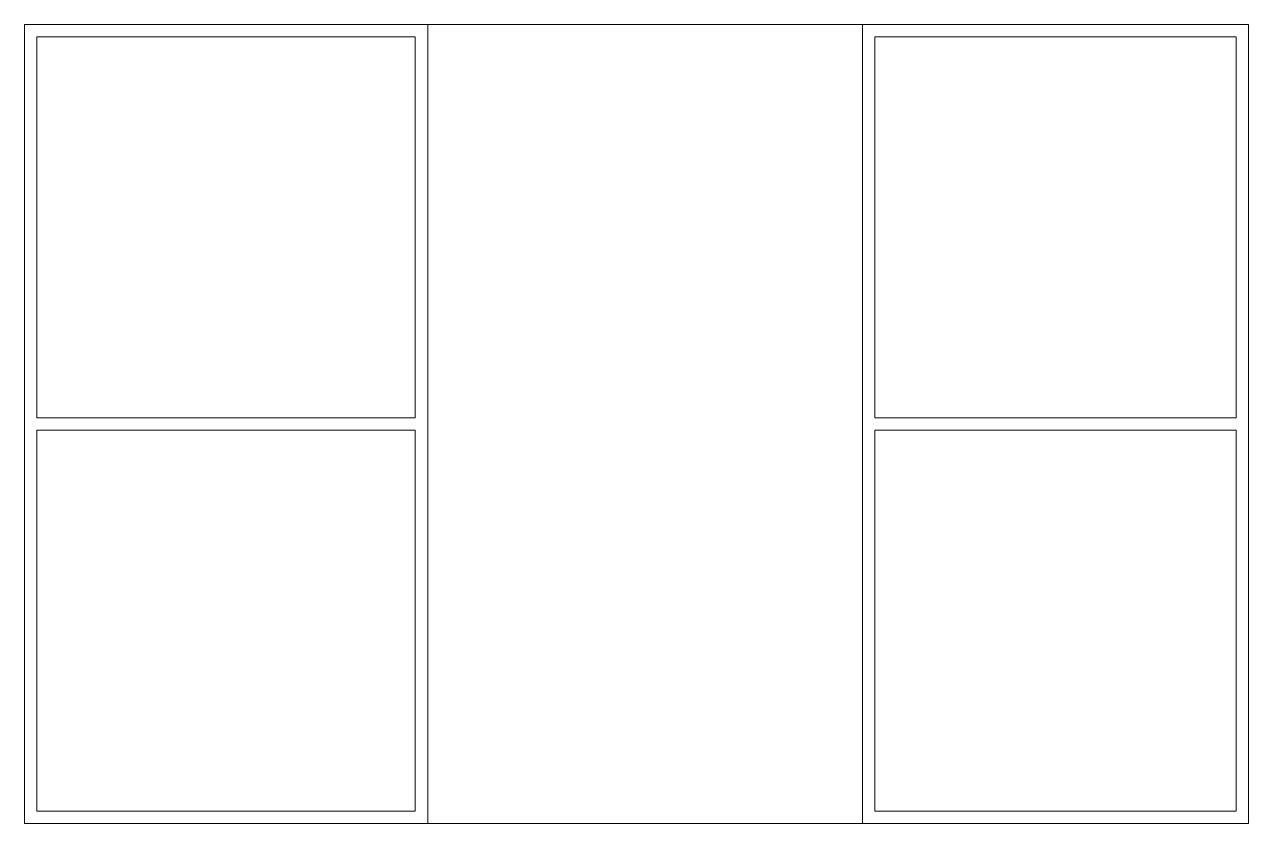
# Paper-space layout '_Top' of a CAD drawing. Header units: millimetres. Extents: x -245 to 245, y -160 to 160.
import ezdxf

# ---------------------------------------------------------------- set-up
doc = ezdxf.new("R2010")
doc.units = ezdxf.units.MM

psp = doc.layouts.new('_Top')

# ---------------------------------------------------------------- linework, layer by layer
at = {"color": 7, "linetype": 'Continuous', "lineweight": 15}
for p, q in [((-245, 160), (-245, -160)), ((245, 160), (-245, 160)), ((-83.55, 160), (-83.55, -160)), ((90.45, -160), (90.45, 160)), ((245, -160), (245, 160)), ((-240, 155), (-240, 2.5)), ((-88.55, 155), (-240, 155)), ((-88.55, 155), (-88.55, 2.5)), ((95.45, 2.5), (95.45, 155)), ((240, 155), (95.45, 155)), ((240, 2.5), (240, 155)), ((-88.55, 2.5), (-240, 2.5)), ((240, 2.5), (95.45, 2.5)), ((-240, -2.5), (-240, -155)), ((-240, -2.5), (-88.55, -2.5)), ((-88.55, -2.5), (-88.55, -155)), ((95.45, -155), (95.45, -2.5)), ((95.45, -2.5), (240, -2.5)), ((240, -155), (240, -2.5)), ((-240, -155), (-88.55, -155)), ((95.45, -155), (240, -155)), ((-245, -160), (245, -160))]:
    psp.add_line(p, q, dxfattribs=at)

doc.saveas('drawing.dxf')
